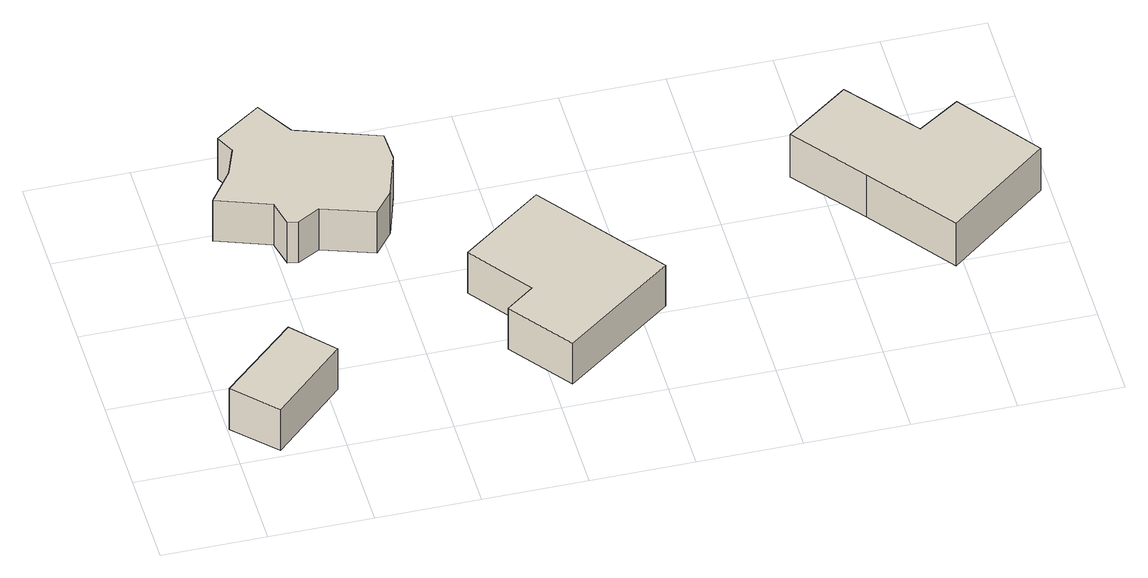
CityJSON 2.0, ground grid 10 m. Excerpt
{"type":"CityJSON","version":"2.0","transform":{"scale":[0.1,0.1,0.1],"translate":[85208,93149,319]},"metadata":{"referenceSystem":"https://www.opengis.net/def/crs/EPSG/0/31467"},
"CityObjects":{
"building1":{"type":"Building","geometry":[{"type":"Solid","lod":"1","boundaries":[[[[0,1,2,3]],[[2,4,5,3]],[[1,6,4,2]],[[0,7,6,1]],[[3,5,7,0]],[[4,6,7,5]]]]}]},
"building2":{"type":"Building","geometry":[{"type":"Solid","lod":"1","boundaries":[[[[8,9,10,11,12,13,14,15,16,17,18,19,20,21]],[[20,22,23,21]],[[19,24,22,20]],[[18,25,24,19]],[[17,26,25,18]],[[16,27,26,17]],[[15,28,27,16]],[[14,29,28,15]],[[13,30,29,14]],[[12,31,30,13]],[[11,32,31,12]],[[10,33,32,11]],[[9,34,33,10]],[[8,35,34,9]],[[21,23,35,8]],[[22,24,25,26,27,28,29,30,31,32,33,34,35,23]]]]}]},
"building3":{"type":"Building","geometry":[{"type":"Solid","lod":"1","boundaries":[[[[36,37,38,39,40,41]],[[40,42,43,41]],[[39,44,42,40]],[[38,45,44,39]],[[37,46,45,38]],[[36,47,46,37]],[[41,43,47,36]],[[42,44,45,46,47,43]]]]}]},
"building4":{"type":"Building","geometry":[{"type":"Solid","lod":"1","boundaries":[[[[48,49,50,51,52,53,54]],[[53,55,56,54]],[[52,57,55,53]],[[51,58,57,52]],[[50,59,58,51]],[[49,60,59,50]],[[48,61,60,49]],[[54,56,61,48]],[[55,57,58,59,60,61,56]]]]}]}
},
"vertices":[
[40,8,57],[110,74,57],[74,113,57],[2,47,57],[74,113,7],[2,47,7],[110,74,7],[40,8,7],
[214,312,82],[135,340,82],[113,377,82],[68,346,82],[77,328,82],[66,299,82],[43,267,82],[95,248,82],[101,222,82],[111,220,82],[133,232,82],[183,215,82],[201,237,82],[215,282,82],[201,237,32],[215,282,32],[183,215,32],[133,232,32],[111,220,32],[101,222,32],[95,248,32],[43,267,32],[66,299,32],[77,328,32],[68,346,32],[113,377,32],[135,340,32],[214,312,32],
[250,147,78],[295,87,78],[267,66,78],[312,6,78],[419,86,78],[329,206,78],[419,86,28],[329,206,28],[312,6,28],[267,66,28],[295,87,28],[250,147,28],
[569,218,86],[623,149,86],[685,66,86],[784,144,86],[726,223,86],[685,196,86],[631,264,86],[685,196,34],[631,264,34],[726,223,34],[784,144,34],[685,66,34],[623,149,34],[569,218,34]
]}
